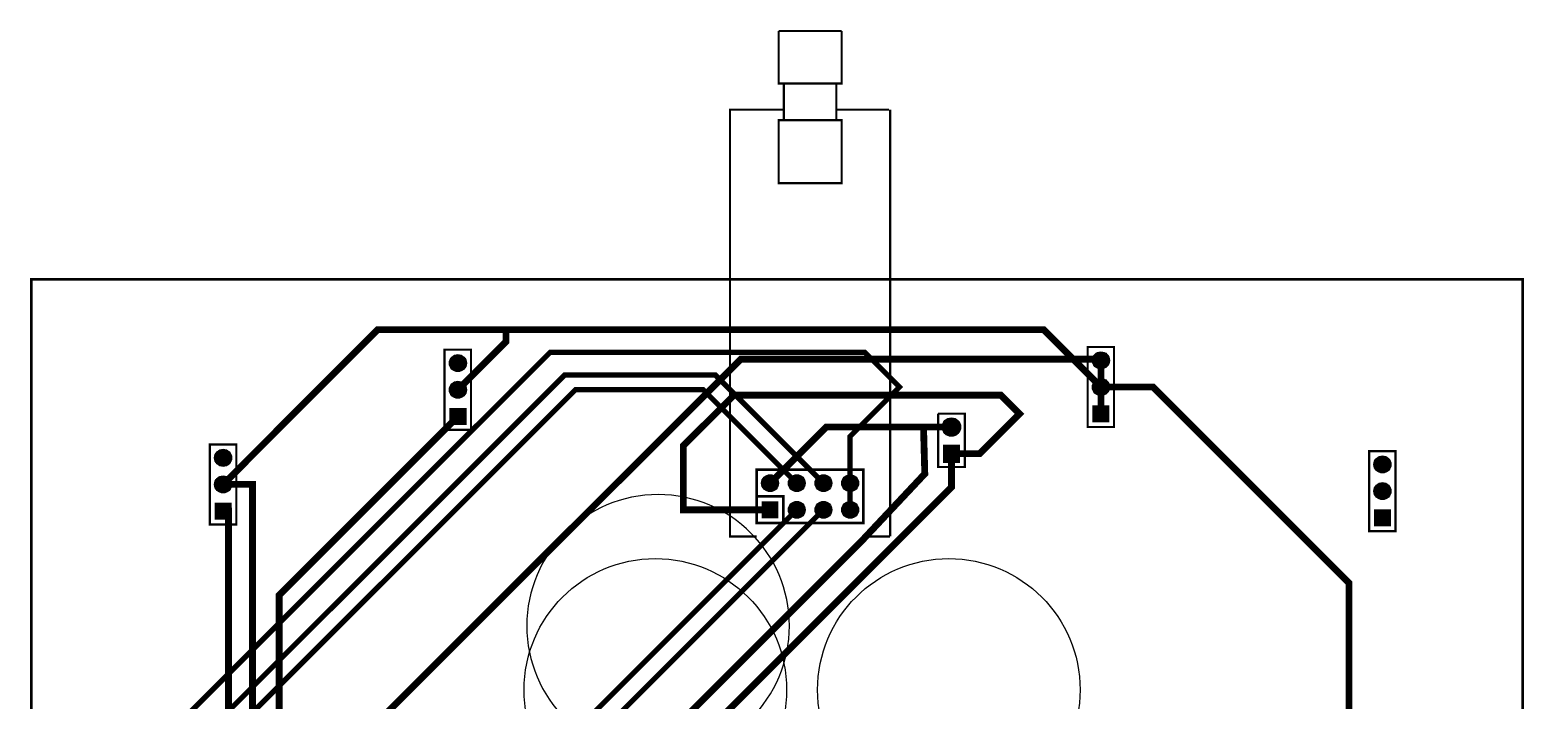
# Model space of a CAD drawing. Header units: millimetres. Extents: x 7 to 149, y -87 to 81.
# Drawn here: x 6.9 to 149.1, y 16.7 to 80.8 of the extents above; entities that cross this region are included whole.
import ezdxf

# ---------------------------------------------------------------- set-up
doc = ezdxf.new("R2010")
doc.units = ezdxf.units.MM
for name, color, linetype, true_color in [('BoardOutLine', 7, 'Continuous', 0xff00ff), ('BottomLayer', 7, 'Continuous', 0x0000ff), ('Multi-Layer', 7, 'Continuous', 0xc0c0c0), ('TopLayer', 7, 'Continuous', 0xff0000), ('TopPasteMaskLayer', 7, 'Continuous', 0x808080), ('TopSilkLayer', 7, 'Continuous', 0xffcc00), ('TopSolderMaskLayer', 7, 'Continuous', 0x800080)]:
    doc.layers.add(name, color=color, linetype=linetype, true_color=true_color)

msp = doc.modelspace()

# ---------------------------------------------------------------- hatches: boundary and pattern name
at = {"layer": 'Multi-Layer'}
for points in [[(46.84, 49.02, 1), (48.41, 49.02, 1)], [(108.05, 49.28, 1), (109.63, 49.28, 1)], [(46.84, 46.48, 1), (48.41, 46.48, 1)], [(108.05, 46.74, 1), (109.63, 46.74, 1)], [(46.84, 43.15), (46.84, 44.73), (48.41, 44.73), (48.41, 43.15)], [(108.05, 43.41), (108.05, 44.98), (109.63, 44.98), (109.63, 43.41)], [(93.77, 42.93, 1), (95.46, 42.93, 1)], [(24.49, 40, 1), (26.06, 40, 1)], [(93.83, 39.54), (93.83, 41.24), (95.4, 41.24), (95.4, 39.54)], [(134.85, 39.37, 1), (136.42, 39.37, 1)], [(24.49, 37.47, 1), (26.06, 37.47, 1)], [(76.59, 37.59, 1), (78.09, 37.59, 1)], [(79.13, 37.59, 1), (80.63, 37.59, 1)], [(81.67, 37.59, 1), (83.17, 37.59, 1)], [(84.21, 37.59, 1), (85.71, 37.59, 1)], [(134.85, 36.83, 1), (136.42, 36.83, 1)], [(24.49, 34.14), (24.49, 35.71), (26.06, 35.71), (26.06, 34.14)], [(76.59, 35.8), (78.09, 35.8), (78.09, 34.3), (76.59, 34.3)], [(79.13, 35.05, 1), (80.63, 35.05, 1)], [(81.67, 35.05, 1), (83.17, 35.05, 1)], [(84.21, 35.05, 1), (85.71, 35.05, 1)], [(134.85, 33.5), (134.85, 35.08), (136.42, 35.08), (136.42, 33.5)]]:
    msp.add_hatch(color=256, dxfattribs=at).paths.add_polyline_path(points)
at = {"layer": 'TopPasteMaskLayer'}
for points in [[(46.84, 49.02, 1), (48.41, 49.02, 1)], [(108.05, 49.28, 1), (109.63, 49.28, 1)], [(46.84, 46.48, 1), (48.41, 46.48, 1)], [(108.05, 46.74, 1), (109.63, 46.74, 1)], [(46.84, 43.15), (46.84, 44.73), (48.41, 44.73), (48.41, 43.15)], [(108.05, 43.41), (108.05, 44.98), (109.63, 44.98), (109.63, 43.41)], [(93.77, 42.93, 1), (95.46, 42.93, 1)], [(24.49, 40, 1), (26.06, 40, 1)], [(93.83, 39.54), (93.83, 41.24), (95.4, 41.24), (95.4, 39.54)], [(134.85, 39.37, 1), (136.42, 39.37, 1)], [(24.49, 37.47, 1), (26.06, 37.47, 1)], [(76.59, 37.59, 1), (78.09, 37.59, 1)], [(79.13, 37.59, 1), (80.63, 37.59, 1)], [(81.67, 37.59, 1), (83.17, 37.59, 1)], [(84.21, 37.59, 1), (85.71, 37.59, 1)], [(134.85, 36.83, 1), (136.42, 36.83, 1)], [(24.49, 34.14), (24.49, 35.71), (26.06, 35.71), (26.06, 34.14)], [(76.59, 35.8), (78.09, 35.8), (78.09, 34.3), (76.59, 34.3)], [(79.13, 35.05, 1), (80.63, 35.05, 1)], [(81.67, 35.05, 1), (83.17, 35.05, 1)], [(84.21, 35.05, 1), (85.71, 35.05, 1)], [(134.85, 33.5), (134.85, 35.08), (136.42, 35.08), (136.42, 33.5)]]:
    msp.add_hatch(color=256, dxfattribs=at).paths.add_polyline_path(points)
at = {"layer": 'TopSolderMaskLayer'}
for points in [[(46.81, 49.02, 1), (48.44, 49.02, 1)], [(108.03, 49.28, 1), (109.65, 49.28, 1)], [(46.81, 46.48, 1), (48.44, 46.48, 1)], [(108.03, 46.74, 1), (109.65, 46.74, 1)], [(46.81, 43.13), (46.81, 44.75), (48.44, 44.75), (48.44, 43.13)], [(108.03, 43.38), (108.03, 45.01), (109.65, 45.01), (109.65, 43.38)], [(93.74, 42.93, 1), (95.49, 42.93, 1)], [(93.8, 39.51), (93.8, 41.26), (95.43, 41.26), (95.43, 39.51)], [(24.46, 40, 1), (26.09, 40, 1)], [(134.82, 39.37, 1), (136.45, 39.37, 1)], [(24.46, 37.47, 1), (26.09, 37.47, 1)], [(76.54, 37.59, 1), (78.14, 37.59, 1)], [(79.08, 37.59, 1), (80.68, 37.59, 1)], [(81.62, 37.59, 1), (83.22, 37.59, 1)], [(84.16, 37.59, 1), (85.76, 37.59, 1)], [(134.82, 36.83, 1), (136.45, 36.83, 1)], [(24.46, 34.11), (24.46, 35.74), (26.09, 35.74), (26.09, 34.11)], [(76.54, 35.85), (78.14, 35.85), (78.14, 34.25), (76.54, 34.25)], [(79.08, 35.05, 1), (80.68, 35.05, 1)], [(81.62, 35.05, 1), (83.22, 35.05, 1)], [(84.16, 35.05, 1), (85.76, 35.05, 1)], [(134.82, 33.48), (134.82, 35.1), (136.45, 35.1), (136.45, 33.48)]]:
    msp.add_hatch(color=256, dxfattribs=at).paths.add_polyline_path(points)

# ---------------------------------------------------------------- linework, layer by layer
at = {"layer": 'BoardOutLine', "const_width": 0.254}
msp.add_lwpolyline([(7, 57), (149, 57), (149, -87), (7, -87), (7, 57)], close=True, dxfattribs=at)
at = {"layer": 'BottomLayer', "const_width": 0.65}
for points in [[(108.84, 44.2), (108.84, 49.4), (74.55, 49.4), (33.15, 8), (33.15, -20.96), (42.42, -30.23), (42.42, -38.84), (35.18, -46.08)], [(94.61, 40.39), (97.28, 40.39), (101.09, 44.2), (99.31, 45.97), (73.91, 45.97), (69.09, 41.15), (69.09, 35.05), (77.34, 35.05)], [(47.62, 43.94), (30.61, 26.92), (30.61, -21.08), (38.48, -28.96), (38.48, -40.23), (35.18, -43.54)], [(54.61, -27.05), (40.77, -13.21), (86.23, 32.26), (92.07, 38.48), (91.95, 42.93), (94.61, 42.93)], [(94.61, 42.93), (82.68, 42.93), (77.34, 37.59)], [(94.61, 40.39), (94.61, 37.21), (43.81, -13.59), (57.15, -26.92), (57.15, -27.05)], [(25.27, 37.47), (28.07, 37.47), (28.07, -31.34), (35.18, -38.46)], [(35.18, -41), (25.78, -41), (25.78, 34.92), (25.27, 34.92)]]:
    msp.add_lwpolyline(points, dxfattribs=at)
at = {"layer": 'Multi-Layer'}
for centre, radius in [((47.62, 49.02), 0.787), ((108.84, 49.28), 0.787), ((47.62, 49.02), 0.457), ((108.84, 49.28), 0.457), ((47.62, 46.48), 0.787), ((108.84, 46.74), 0.787), ((108.84, 46.74), 0.445), ((47.62, 46.48), 0.445), ((47.62, 43.94), 0.445), ((108.84, 44.2), 0.445), ((94.61, 42.93), 0.85), ((94.61, 42.93), 0.55), ((25.27, 40), 0.787), ((25.27, 40), 0.457), ((94.61, 40.39), 0.55), ((135.64, 39.37), 0.787), ((135.64, 39.37), 0.457), ((25.27, 37.47), 0.787), ((25.27, 37.47), 0.445), ((77.34, 37.59), 0.749), ((77.34, 37.59), 0.457), ((79.88, 37.59), 0.749), ((79.88, 37.59), 0.457), ((82.42, 37.59), 0.749), ((82.42, 37.59), 0.457), ((84.96, 37.59), 0.749), ((84.96, 37.59), 0.457), ((135.64, 36.83), 0.787), ((135.64, 36.83), 0.445), ((79.88, 35.05), 0.749), ((82.42, 35.05), 0.749), ((84.96, 35.05), 0.749), ((25.27, 34.92), 0.445), ((77.34, 35.05), 0.457), ((79.88, 35.05), 0.457), ((82.42, 35.05), 0.457), ((84.96, 35.05), 0.457), ((135.64, 34.29), 0.445)]:
    msp.add_circle(centre, radius, dxfattribs=at)
at = {"layer": 'TopLayer'}
for points, const_width in [([(25.27, 37.47), (39.99, 52.2), (103.38, 52.2), (108.84, 46.74)], 0.65), ([(47.62, 46.48), (52.2, 51.06), (52.2, 52.2)], 0.65), ([(84.96, 35.05), (84.96, 42.04), (89.66, 46.74), (86.36, 50.04), (56.39, 50.04), (15.49, 9.14), (15.49, -46.71), (35.18, -66.4)], 0.5), ([(82.42, 37.59), (72.14, 47.88), (57.78, 47.88), (17.65, 7.75), (17.65, -46.33), (35.18, -63.86)], 0.5), ([(117.6, -63.5), (120.78, -63.5), (132.46, -51.82), (132.46, 28.07), (113.79, 46.74), (108.84, 46.74)], 0.65), ([(79.88, 37.59), (70.99, 46.48), (58.8, 46.48), (24.51, 12.19), (24.51, -50.65), (35.18, -61.32)], 0.5), ([(79.88, 35.05), (29.97, -14.86), (29.97, -53.72), (30.12, -53.72), (35.18, -58.78)], 0.5), ([(82.42, 35.05), (42.04, -5.33), (42.04, -58.01), (50.42, -66.4)], 0.5)]:
    msp.add_lwpolyline(points, dxfattribs=dict(at, const_width=const_width))
at = {"layer": 'TopPasteMaskLayer'}
for centre, radius in [((47.62, 49.02), 0.787), ((108.84, 49.28), 0.787), ((47.62, 49.02), 0.457), ((108.84, 49.28), 0.457), ((47.62, 46.48), 0.787), ((108.84, 46.74), 0.787), ((108.84, 46.74), 0.445), ((47.62, 46.48), 0.445), ((47.62, 43.94), 0.445), ((108.84, 44.2), 0.445), ((94.61, 42.93), 0.85), ((94.61, 42.93), 0.55), ((25.27, 40), 0.787), ((25.27, 40), 0.457), ((94.61, 40.39), 0.55), ((135.64, 39.37), 0.787), ((135.64, 39.37), 0.457), ((25.27, 37.47), 0.787), ((25.27, 37.47), 0.445), ((77.34, 37.59), 0.749), ((77.34, 37.59), 0.457), ((79.88, 37.59), 0.749), ((79.88, 37.59), 0.457), ((82.42, 37.59), 0.749), ((82.42, 37.59), 0.457), ((84.96, 37.59), 0.749), ((84.96, 37.59), 0.457), ((135.64, 36.83), 0.787), ((135.64, 36.83), 0.445), ((79.88, 35.05), 0.749), ((82.42, 35.05), 0.749), ((84.96, 35.05), 0.749), ((25.27, 34.92), 0.445), ((77.34, 35.05), 0.457), ((79.88, 35.05), 0.457), ((82.42, 35.05), 0.457), ((84.96, 35.05), 0.457), ((135.64, 34.29), 0.445)]:
    msp.add_circle(centre, radius, dxfattribs=at)
at = {"layer": 'TopSilkLayer'}
for points, const_width in [([(78.65, 75.65), (78.15, 75.65), (78.15, 80.65)], 0.2), ([(78.15, 80.65), (84.15, 80.65)], 0.2), ([(78.65, 75.65), (84.15, 75.65), (84.15, 80.65)], 0.2), ([(78.65, 72.15), (78.65, 75.65)], 0.2), ([(83.65, 72.15), (83.65, 75.65)], 0.2), ([(76.07, 32.51), (73.53, 32.51), (73.53, 73.15), (78.65, 73.15)], 0.2), ([(83.65, 73.15), (88.65, 73.15)], 0.2), ([(88.77, 73.15), (88.77, 32.51)], 0.2), ([(93.34, 44.2), (93.34, 41.02)], 0.203), ([(93.34, 44.2), (95.88, 44.2), (95.88, 39.12), (93.34, 39.12), (93.34, 41.02)], 0.203), ([(78.61, 33.78), (78.61, 36.32), (76.07, 36.32)], 0.254), ([(86.23, 32.51), (88.77, 32.51)], 0.2)]:
    msp.add_lwpolyline(points, dxfattribs=dict(at, const_width=const_width))
for points, const_width in [([(81.15, 72.15), (78.15, 72.15), (78.15, 66.15), (84.15, 66.15), (84.15, 72.15), (81.15, 72.15)], 0.2), ([(46.35, 47.75), (46.35, 50.29), (48.87, 50.29), (48.87, 42.67), (46.35, 42.67), (46.35, 47.75)], 0.203), ([(107.57, 48.01), (107.57, 50.55), (110.08, 50.55), (110.08, 42.93), (107.57, 42.93), (107.57, 48.01)], 0.203), ([(24, 38.74), (24, 41.27), (26.52, 41.27), (26.52, 33.65), (24, 33.65), (24, 38.74)], 0.203), ([(134.37, 38.1), (134.37, 40.64), (136.88, 40.64), (136.88, 33.02), (134.37, 33.02), (134.37, 38.1)], 0.203), ([(76.07, 33.78), (86.23, 33.78), (86.23, 38.86), (76.07, 38.86), (76.07, 33.78)], 0.254)]:
    msp.add_lwpolyline(points, close=True, dxfattribs=dict(at, const_width=const_width))
for centre in [(66.42, 17.9), (94.36, 17.9)]:
    msp.add_circle(centre, 12.5, dxfattribs=at)
for start, end in [(360, 180), (180, 0)]:
    msp.add_arc((66.68, 24), 12.5, start, end, dxfattribs=at)
at = {"layer": 'TopSolderMaskLayer'}
for centre, radius in [((47.62, 49.02), 0.813), ((108.84, 49.28), 0.813), ((47.62, 49.02), 0.472), ((108.84, 49.28), 0.472), ((47.62, 46.48), 0.813), ((108.84, 46.74), 0.813), ((108.84, 46.74), 0.459), ((47.62, 46.48), 0.459), ((47.62, 43.94), 0.459), ((108.84, 44.2), 0.459), ((94.61, 42.93), 0.875), ((94.61, 42.93), 0.566), ((25.27, 40), 0.813), ((25.27, 40), 0.472), ((94.61, 40.39), 0.566), ((135.64, 39.37), 0.813), ((135.64, 39.37), 0.472), ((25.27, 37.47), 0.813), ((25.27, 37.47), 0.459), ((77.34, 37.59), 0.8), ((77.34, 37.59), 0.488), ((79.88, 37.59), 0.8), ((79.88, 37.59), 0.488), ((82.42, 37.59), 0.8), ((82.42, 37.59), 0.488), ((84.96, 37.59), 0.8), ((84.96, 37.59), 0.488), ((135.64, 36.83), 0.813), ((135.64, 36.83), 0.459), ((79.88, 35.05), 0.8), ((82.42, 35.05), 0.8), ((84.96, 35.05), 0.8), ((25.27, 34.92), 0.459), ((77.34, 35.05), 0.488), ((79.88, 35.05), 0.488), ((82.42, 35.05), 0.488), ((84.96, 35.05), 0.488), ((135.64, 34.29), 0.459)]:
    msp.add_circle(centre, radius, dxfattribs=at)

doc.saveas('drawing.dxf')
